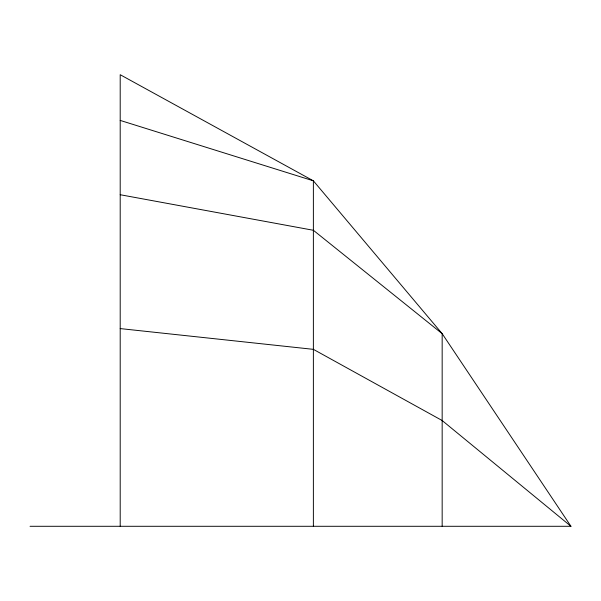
<?xml version="1.0" encoding="UTF-8"?>
<svg xmlns="http://www.w3.org/2000/svg" width="601" height="601" viewBox="0 0 601 601"><rect width="100%" height="100%" fill="white"/><g stroke="black" fill="none" stroke-linecap="round" stroke-linejoin="round"><path stroke-width="0.9" d="M30.05 526.288L570.95 526.288L442.163 333.66L313.376 180.833L120.2 74.712L120.2 526.288M120.2 328.589L313.376 349.346L442.163 420.527L570.95 526.288M120.2 194.724L313.376 230.281L442.163 333.66L442.163 526.288M120.2 120.41L313.376 180.833L313.376 526.288"/></g></svg>
